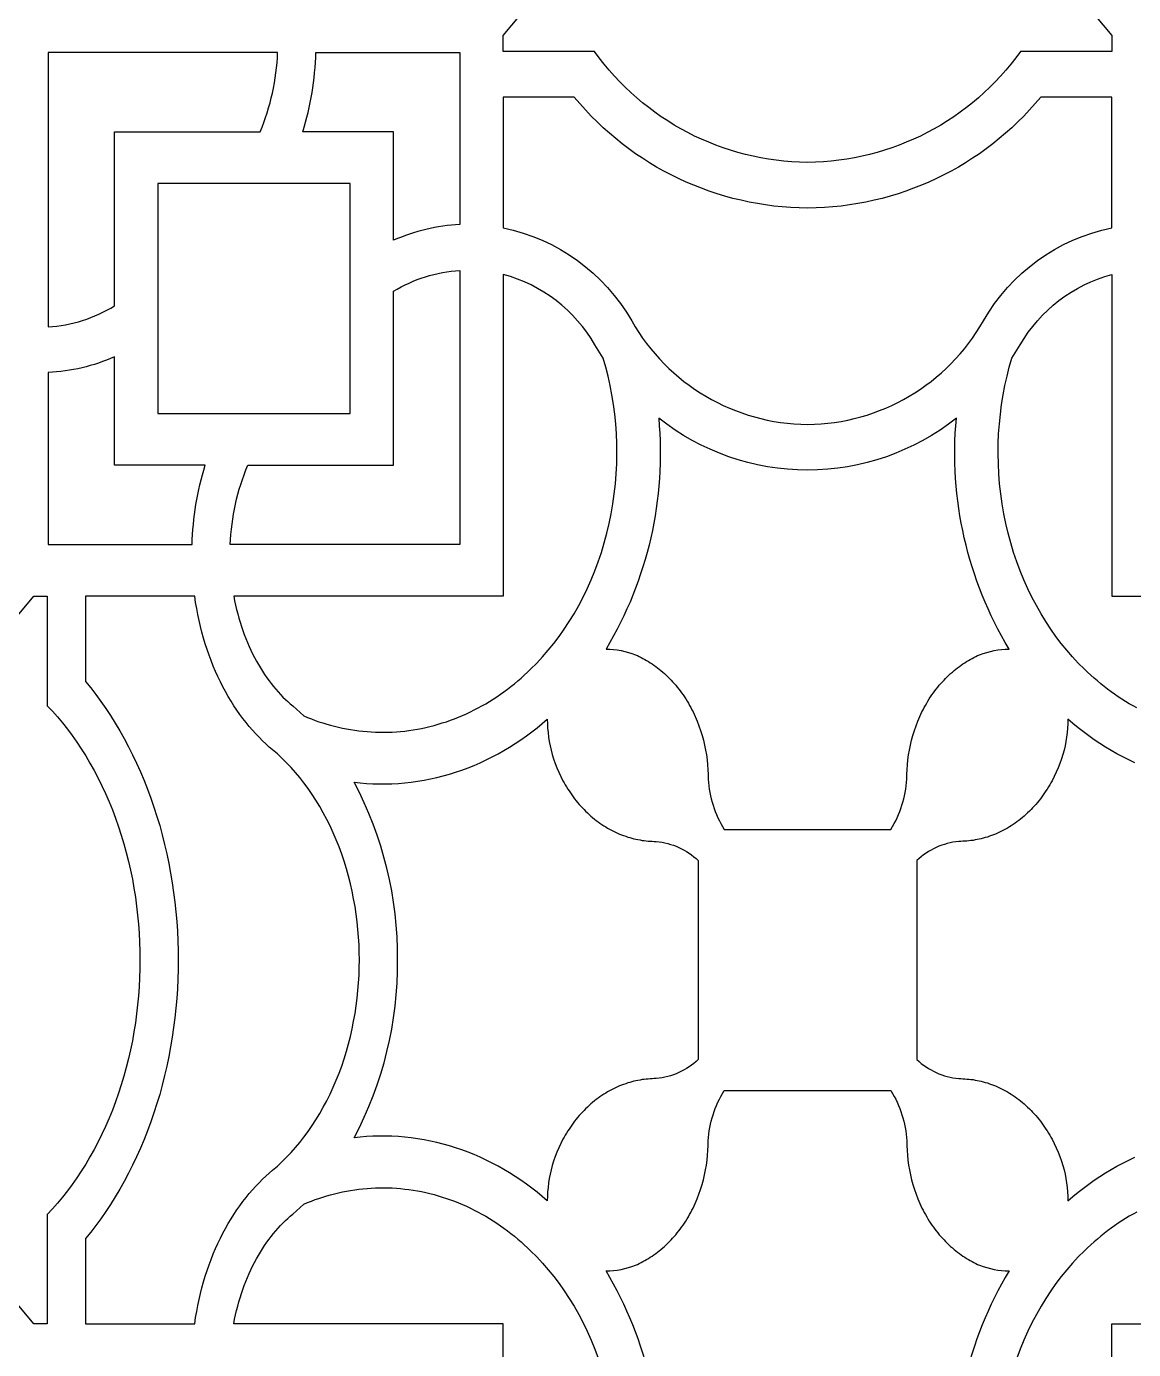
# Model space of a CAD drawing. Extents: x 59271 to 61367, y 41180 to 44085.
# Drawn here: x 60662.3 to 60813.1, y 43691.8 to 43872 of the extents above; entities that cross this region are included whole.
import ezdxf

# ---------------------------------------------------------------- set-up
doc = ezdxf.new("R2010")
doc.units = 0
doc.layers.get('0').update_dxf_attribs({"linetype": 'CONTINUOUS'})

msp = doc.modelspace()

# ---------------------------------------------------------------- linework, layer by layer
for points in [[(60800.91, 43881.79), (60810.12, 43870.78), (60810.12, 43868.58), (60797.66, 43868.58, -0.240747), (60768.68, 43853.49, -0.240747), (60739.69, 43868.58), (60727.24, 43868.58), (60727.24, 43870.78), (60736.44, 43881.79)], [(60813.53, 43779.19), (60813.01, 43779.48), (60812.49, 43779.77), (60811.98, 43780.07), (60811.48, 43780.39), (60810.98, 43780.71), (60810.49, 43781.05), (60810.01, 43781.39), (60809.53, 43781.75), (60809.06, 43782.11), (60808.59, 43782.48), (60808.14, 43782.86), (60807.69, 43783.24), (60807.24, 43783.64), (60806.81, 43784.04), (60806.38, 43784.45), (60805.54, 43785.29), (60804.74, 43786.16), (60803.97, 43787.05), (60803.23, 43787.97), (60802.5, 43788.92), (60801.8, 43789.92), (60801.12, 43790.95), (60800.47, 43792.02), (60799.84, 43793.12), (60799.24, 43794.26), (60798.68, 43795.42), (60798.14, 43796.62), (60797.64, 43797.84), (60797.17, 43799.09), (60796.74, 43800.36), (60796.35, 43801.66), (60796, 43802.97), (60795.68, 43804.29), (60795.41, 43805.64), (60795.18, 43806.99), (60794.98, 43808.35), (60794.83, 43809.72), (60794.73, 43811.08), (60794.66, 43812.45), (60794.63, 43813.82), (60794.65, 43815.18), (60794.7, 43816.54), (60794.8, 43817.88), (60794.93, 43819.21), (60795.1, 43820.53), (60795.31, 43821.83), (60795.56, 43823.11), (60795.84, 43824.37), (60796.15, 43825.61), (60796.49, 43826.82), (60797.63, 43828.63, -0.200602), (60810.12, 43838.21), (60810.12, 43794.39), (60846.79, 43794.39)], [(60813.24, 43771.73), (60812.42, 43772.11), (60811.61, 43772.51), (60810.81, 43772.94), (60810.01, 43773.39), (60809.23, 43773.85), (60808.46, 43774.34), (60807.71, 43774.85), (60806.96, 43775.37), (60806.23, 43775.92), (60805.51, 43776.48), (60804.8, 43777.06), (60804.11, 43777.65, -0.065359), (60803.46, 43772.85), (60803.26, 43772.25), (60803.05, 43771.64), (60802.81, 43771.04), (60802.55, 43770.45), (60802.28, 43769.86), (60801.98, 43769.28), (60801.82, 43768.99), (60801.66, 43768.71), (60801.49, 43768.43), (60801.32, 43768.15), (60801.14, 43767.88), (60800.96, 43767.61), (60800.77, 43767.34), (60800.58, 43767.07), (60800.38, 43766.81), (60800.18, 43766.56), (60799.98, 43766.31), (60799.77, 43766.06), (60799.55, 43765.82), (60799.33, 43765.58), (60799.11, 43765.34), (60798.88, 43765.12), (60798.65, 43764.89), (60798.42, 43764.68), (60798.18, 43764.47), (60797.94, 43764.26), (60797.69, 43764.06), (60797.44, 43763.86), (60797.19, 43763.68), (60796.94, 43763.49), (60796.68, 43763.32), (60796.42, 43763.15), (60796.16, 43762.98), (60795.89, 43762.83), (60795.63, 43762.67), (60795.36, 43762.53), (60795.09, 43762.39), (60794.81, 43762.26), (60794.54, 43762.14), (60794.27, 43762.02), (60793.99, 43761.91), (60793.71, 43761.8), (60793.44, 43761.71), (60793.16, 43761.61), (60792.88, 43761.53), (60792.6, 43761.45), (60792.32, 43761.38), (60792.04, 43761.32), (60791.76, 43761.26), (60791.48, 43761.21), (60791.21, 43761.16), (60790.93, 43761.12), (60790.65, 43761.09), (60790.38, 43761.07), (60790.1, 43761.05), (60789.83, 43761.03), (60789.55, 43761.02), (60789.28, 43761.02, 0.165069), (60783.56, 43758.41), (60783.56, 43731.32, 0.165069), (60789.28, 43728.71), (60789.55, 43728.71), (60789.83, 43728.7), (60790.1, 43728.68), (60790.38, 43728.66), (60790.65, 43728.64), (60790.93, 43728.61), (60791.21, 43728.57), (60791.48, 43728.52), (60791.76, 43728.47), (60792.04, 43728.41), (60792.32, 43728.35), (60792.6, 43728.28), (60792.88, 43728.2), (60793.16, 43728.12), (60793.44, 43728.02), (60793.71, 43727.93), (60793.99, 43727.82), (60794.27, 43727.71), (60794.54, 43727.59), (60794.81, 43727.47), (60795.09, 43727.34), (60795.36, 43727.2), (60795.63, 43727.06), (60795.89, 43726.91), (60796.16, 43726.75), (60796.42, 43726.58), (60796.68, 43726.41), (60796.94, 43726.24), (60797.19, 43726.06), (60797.44, 43725.87), (60797.69, 43725.67), (60797.94, 43725.47), (60798.18, 43725.27), (60798.42, 43725.05), (60798.65, 43724.84), (60798.88, 43724.61), (60799.11, 43724.39), (60799.33, 43724.15), (60799.55, 43723.91), (60799.77, 43723.67), (60799.98, 43723.42), (60800.18, 43723.17), (60800.38, 43722.92), (60800.58, 43722.66), (60800.77, 43722.39), (60800.96, 43722.12), (60801.14, 43721.85), (60801.32, 43721.58), (60801.49, 43721.3), (60801.66, 43721.02), (60801.82, 43720.74), (60801.98, 43720.45), (60802.28, 43719.87), (60802.55, 43719.28), (60802.81, 43718.69), (60803.05, 43718.09), (60803.26, 43717.48), (60803.46, 43716.88, -0.065359), (60804.11, 43712.08), (60804.8, 43712.67), (60805.51, 43713.25), (60806.23, 43713.81), (60806.96, 43714.36), (60807.71, 43714.88), (60808.46, 43715.39), (60809.23, 43715.88), (60810.01, 43716.34), (60810.81, 43716.79), (60811.61, 43717.22), (60812.42, 43717.62), (60813.24, 43718)], [(60748.41, 43671.09, 0.159593), (60741.24, 43702.53, 0.091636), (60745.26, 43703.3), (60745.51, 43703.42), (60745.77, 43703.53), (60746.02, 43703.66), (60746.27, 43703.79), (60746.52, 43703.93), (60746.77, 43704.07), (60747.02, 43704.22), (60747.27, 43704.38), (60747.52, 43704.54), (60747.76, 43704.71), (60748.01, 43704.89), (60748.25, 43705.07), (60748.49, 43705.26), (60748.72, 43705.45), (60748.96, 43705.65), (60749.19, 43705.86), (60749.42, 43706.07), (60749.65, 43706.29), (60749.87, 43706.51), (60750.09, 43706.74), (60750.31, 43706.97), (60750.53, 43707.22), (60750.74, 43707.46), (60750.94, 43707.71), (60751.15, 43707.97), (60751.35, 43708.23), (60751.54, 43708.5), (60751.73, 43708.77), (60751.92, 43709.04), (60752.1, 43709.32), (60752.28, 43709.61), (60752.45, 43709.9), (60752.62, 43710.19), (60752.78, 43710.49), (60752.94, 43710.79), (60753.09, 43711.09), (60753.24, 43711.4), (60753.38, 43711.71), (60753.52, 43712.03), (60753.65, 43712.34), (60753.9, 43712.98), (60754.12, 43713.63), (60754.32, 43714.28), (60754.5, 43714.95), (60754.66, 43715.61), (60754.8, 43716.28), (60754.91, 43716.94), (60755, 43717.61), (60755.07, 43718.27), (60755.12, 43718.93), (60755.15, 43719.59), (60755.16, 43720.24, -0.12671), (60757.35, 43727.08), (60780.01, 43727.08, -0.12671), (60782.2, 43720.24), (60782.21, 43719.59), (60782.23, 43718.93), (60782.28, 43718.27), (60782.35, 43717.61), (60782.44, 43716.94), (60782.56, 43716.28), (60782.69, 43715.61), (60782.85, 43714.95), (60783.03, 43714.28), (60783.23, 43713.63), (60783.46, 43712.98), (60783.71, 43712.34), (60783.84, 43712.03), (60783.97, 43711.71), (60784.12, 43711.4), (60784.26, 43711.09), (60784.42, 43710.79), (60784.58, 43710.49), (60784.74, 43710.19), (60784.91, 43709.9), (60785.08, 43709.61), (60785.26, 43709.32), (60785.44, 43709.04), (60785.62, 43708.77), (60785.81, 43708.5), (60786.01, 43708.23), (60786.21, 43707.97), (60786.41, 43707.71), (60786.62, 43707.46), (60786.83, 43707.22), (60787.04, 43706.97), (60787.26, 43706.74), (60787.48, 43706.51), (60787.71, 43706.29), (60787.93, 43706.07), (60788.16, 43705.86), (60788.4, 43705.65), (60788.63, 43705.45), (60788.87, 43705.26), (60789.11, 43705.07), (60789.35, 43704.89), (60789.59, 43704.71), (60789.84, 43704.54), (60790.09, 43704.38), (60790.33, 43704.22), (60790.58, 43704.07), (60790.83, 43703.93), (60791.09, 43703.79), (60791.34, 43703.66), (60791.59, 43703.53), (60791.84, 43703.42), (60792.1, 43703.3, 0.091636), (60796.11, 43702.53, 0.159593), (60788.95, 43671.09, 0.16816)]]:
    msp.add_lwpolyline(points, format="xyb")
for points in [[(60694.14, 43857.64, 0.090687), (60696.53, 43868.44), (60665.27, 43868.44), (60665.27, 43831.09, 0.123377), (60674.32, 43833.94), (60674.32, 43857.64)], [(60721.35, 43845.01, 0.093744), (60712.31, 43842.87), (60712.31, 43857.64), (60699.95, 43857.64, 0.067508), (60701.74, 43868.44), (60721.35, 43868.44)], [(60768.68, 43817.79, 0.26745), (60792.62, 43831.9, -0.215544), (60810.12, 43844.57), (60810.12, 43862.36), (60800.43, 43862.36, -0.222359), (60768.68, 43847.26), (60768.68, 43847.26), (60768.68, 43847.26, -0.222359), (60736.92, 43862.36), (60727.24, 43862.36), (60727.24, 43844.57, -0.215544), (60744.74, 43831.9, 0.26745)], [(60712.31, 43835.93, -0.123377), (60721.35, 43838.78), (60721.35, 43801.43), (60690.09, 43801.43, -0.090687), (60692.48, 43812.24), (60712.31, 43812.24)], [(60739.73, 43828.63, 0.200602), (60727.24, 43838.21), (60727.24, 43794.39), (60690.57, 43794.39), (60690.68, 43793.79), (60690.81, 43793.19), (60690.95, 43792.6), (60691.09, 43792.01), (60691.25, 43791.43), (60691.42, 43790.85), (60691.6, 43790.28), (60691.79, 43789.72), (60691.99, 43789.17), (60692.2, 43788.63), (60692.42, 43788.09), (60692.65, 43787.56), (60692.88, 43787.05), (60693.13, 43786.54), (60693.38, 43786.05), (60693.64, 43785.56), (60693.91, 43785.09), (60694.19, 43784.63), (60694.47, 43784.18), (60694.76, 43783.74), (60695.06, 43783.31), (60695.36, 43782.9), (60695.66, 43782.5), (60695.97, 43782.11), (60696.29, 43781.74), (60696.61, 43781.37), (60696.93, 43781.02), (60697.25, 43780.68), (60697.58, 43780.36), (60697.91, 43780.05), (60698.25, 43779.75), (60698.58, 43779.46), (60700.1, 43778.11), (60700.61, 43777.9), (60701.12, 43777.69), (60701.63, 43777.5), (60702.15, 43777.32), (60702.68, 43777.15), (60703.21, 43776.99), (60703.74, 43776.84), (60704.28, 43776.7), (60704.82, 43776.57), (60705.37, 43776.45), (60705.91, 43776.34), (60706.47, 43776.24), (60707.02, 43776.16), (60707.58, 43776.08), (60708.14, 43776.02), (60708.71, 43775.97), (60709.27, 43775.93), (60709.84, 43775.9), (60710.41, 43775.89), (60710.98, 43775.88), (60711.55, 43775.89), (60712.12, 43775.91), (60712.7, 43775.95), (60713.27, 43775.99), (60713.84, 43776.05), (60714.41, 43776.12), (60714.99, 43776.21), (60715.56, 43776.3), (60716.13, 43776.41), (60716.7, 43776.53), (60717.26, 43776.67), (60717.83, 43776.81), (60718.39, 43776.97), (60718.95, 43777.14), (60719.51, 43777.32), (60720.06, 43777.51), (60720.61, 43777.72), (60721.16, 43777.94), (60721.7, 43778.16), (60722.24, 43778.4), (60722.77, 43778.66), (60723.3, 43778.92), (60723.83, 43779.19), (60724.35, 43779.48), (60724.86, 43779.77), (60725.37, 43780.07), (60725.88, 43780.39), (60726.37, 43780.71), (60726.86, 43781.05), (60727.35, 43781.39), (60727.83, 43781.75), (60728.3, 43782.11), (60728.76, 43782.48), (60729.22, 43782.86), (60729.67, 43783.24), (60730.11, 43783.64), (60730.55, 43784.04), (60730.98, 43784.45), (60731.81, 43785.29), (60732.61, 43786.16), (60733.38, 43787.05), (60734.13, 43787.97), (60734.85, 43788.92), (60735.55, 43789.92), (60736.23, 43790.95), (60736.89, 43792.02), (60737.52, 43793.12), (60738.11, 43794.26), (60738.68, 43795.42), (60739.22, 43796.62), (60739.72, 43797.84), (60740.18, 43799.09), (60740.61, 43800.36), (60741.01, 43801.66), (60741.36, 43802.97), (60741.67, 43804.29), (60741.95, 43805.64), (60742.18, 43806.99), (60742.37, 43808.35), (60742.52, 43809.72), (60742.63, 43811.08), (60742.7, 43812.45), (60742.72, 43813.82), (60742.71, 43815.18), (60742.65, 43816.54), (60742.56, 43817.88), (60742.42, 43819.21), (60742.25, 43820.53), (60742.04, 43821.83), (60741.8, 43823.11), (60741.52, 43824.37), (60741.21, 43825.61), (60740.86, 43826.82)], [(60674.32, 43827.01, -0.093744), (60665.27, 43824.86), (60665.27, 43801.43), (60684.88, 43801.43, -0.067508), (60686.67, 43812.24), (60674.32, 43812.24)], [(60748.41, 43818.65, -0.159593), (60741.24, 43787.2, -0.091636), (60745.26, 43786.43), (60745.51, 43786.31), (60745.77, 43786.2), (60746.02, 43786.07), (60746.27, 43785.94), (60746.52, 43785.8), (60746.77, 43785.66), (60747.02, 43785.51), (60747.27, 43785.35), (60747.52, 43785.19), (60747.76, 43785.02), (60748.01, 43784.84), (60748.25, 43784.66), (60748.49, 43784.47), (60748.72, 43784.28), (60748.96, 43784.08), (60749.19, 43783.87), (60749.42, 43783.66), (60749.65, 43783.44), (60749.87, 43783.22), (60750.09, 43782.99), (60750.31, 43782.76), (60750.53, 43782.52), (60750.74, 43782.27), (60750.94, 43782.02), (60751.15, 43781.76), (60751.35, 43781.5), (60751.54, 43781.23), (60751.73, 43780.96), (60751.92, 43780.69), (60752.1, 43780.41), (60752.28, 43780.12), (60752.45, 43779.83), (60752.62, 43779.54), (60752.78, 43779.24), (60752.94, 43778.94), (60753.09, 43778.64), (60753.24, 43778.33), (60753.38, 43778.02), (60753.52, 43777.71), (60753.65, 43777.39), (60753.9, 43776.75), (60754.12, 43776.1), (60754.32, 43775.45), (60754.5, 43774.78), (60754.66, 43774.12), (60754.8, 43773.45), (60754.91, 43772.79), (60755, 43772.12), (60755.07, 43771.46), (60755.12, 43770.8), (60755.15, 43770.14), (60755.16, 43769.49, 0.12671), (60757.35, 43762.65), (60780.01, 43762.65, 0.12671), (60782.2, 43769.49), (60782.21, 43770.14), (60782.23, 43770.8), (60782.28, 43771.46), (60782.35, 43772.12), (60782.44, 43772.79), (60782.56, 43773.45), (60782.69, 43774.12), (60782.85, 43774.78), (60783.03, 43775.45), (60783.23, 43776.1), (60783.46, 43776.75), (60783.71, 43777.39), (60783.84, 43777.71), (60783.97, 43778.02), (60784.12, 43778.33), (60784.26, 43778.64), (60784.42, 43778.94), (60784.58, 43779.24), (60784.74, 43779.54), (60784.91, 43779.83), (60785.08, 43780.12), (60785.26, 43780.41), (60785.44, 43780.69), (60785.62, 43780.96), (60785.81, 43781.23), (60786.01, 43781.5), (60786.21, 43781.76), (60786.41, 43782.02), (60786.62, 43782.27), (60786.83, 43782.52), (60787.04, 43782.76), (60787.26, 43782.99), (60787.48, 43783.22), (60787.71, 43783.44), (60787.93, 43783.66), (60788.16, 43783.87), (60788.4, 43784.08), (60788.63, 43784.28), (60788.87, 43784.47), (60789.11, 43784.66), (60789.35, 43784.84), (60789.59, 43785.02), (60789.84, 43785.19), (60790.09, 43785.35), (60790.33, 43785.51), (60790.58, 43785.66), (60790.83, 43785.8), (60791.09, 43785.94), (60791.34, 43786.07), (60791.59, 43786.2), (60791.84, 43786.31), (60792.1, 43786.43, -0.091636), (60796.11, 43787.2, -0.159593), (60788.95, 43818.65, -0.16816), (60768.68, 43811.57, -0.16816)], [(60753.8, 43731.32, -0.165069), (60748.07, 43728.71), (60747.8, 43728.71), (60747.53, 43728.7), (60747.25, 43728.68), (60746.98, 43728.66), (60746.7, 43728.64), (60746.43, 43728.61), (60746.15, 43728.57), (60745.87, 43728.52), (60745.59, 43728.47), (60745.31, 43728.41), (60745.04, 43728.35), (60744.76, 43728.28), (60744.48, 43728.2), (60744.2, 43728.12), (60743.92, 43728.02), (60743.64, 43727.93), (60743.37, 43727.82), (60743.09, 43727.71), (60742.81, 43727.59), (60742.54, 43727.47), (60742.27, 43727.34), (60742, 43727.2), (60741.73, 43727.06), (60741.46, 43726.91), (60741.2, 43726.75), (60740.94, 43726.58), (60740.68, 43726.41), (60740.42, 43726.24), (60740.16, 43726.06), (60739.91, 43725.87), (60739.66, 43725.67), (60739.42, 43725.47), (60739.18, 43725.27), (60738.94, 43725.05), (60738.7, 43724.84), (60738.47, 43724.61), (60738.25, 43724.39), (60738.02, 43724.15), (60737.8, 43723.91), (60737.59, 43723.67), (60737.38, 43723.42), (60737.17, 43723.17), (60736.97, 43722.92), (60736.78, 43722.66), (60736.58, 43722.39), (60736.4, 43722.12), (60736.21, 43721.85), (60736.04, 43721.58), (60735.87, 43721.3), (60735.7, 43721.02), (60735.54, 43720.74), (60735.38, 43720.45), (60735.08, 43719.87), (60734.8, 43719.28), (60734.55, 43718.69), (60734.31, 43718.09), (60734.09, 43717.48), (60733.9, 43716.88, 0.065359), (60733.25, 43712.08), (60732.56, 43712.67), (60731.85, 43713.25), (60731.13, 43713.81), (60730.4, 43714.36), (60729.65, 43714.88), (60728.89, 43715.39), (60728.12, 43715.88), (60727.34, 43716.34), (60726.55, 43716.79), (60725.75, 43717.22), (60724.94, 43717.62), (60724.12, 43718), (60723.29, 43718.36), (60722.46, 43718.69), (60721.61, 43719.01), (60720.77, 43719.3), (60719.91, 43719.56), (60719.05, 43719.8), (60718.19, 43720.02), (60717.33, 43720.21), (60716.46, 43720.38), (60715.59, 43720.52), (60714.72, 43720.64), (60713.85, 43720.74), (60712.98, 43720.81), (60712.1, 43720.86), (60711.24, 43720.88), (60710.37, 43720.88), (60709.51, 43720.86), (60708.65, 43720.81), (60707.79, 43720.74), (60706.94, 43720.64, 0.124595), (60712.86, 43744.87, 0.124595), (60706.94, 43769.09), (60707.79, 43768.99), (60708.65, 43768.92), (60709.51, 43768.87), (60710.37, 43768.85), (60711.24, 43768.85), (60712.1, 43768.87), (60712.98, 43768.92), (60713.85, 43768.99), (60714.72, 43769.09), (60715.59, 43769.21), (60716.46, 43769.35), (60717.33, 43769.52), (60718.19, 43769.71), (60719.05, 43769.93), (60719.91, 43770.17), (60720.77, 43770.44), (60721.61, 43770.72), (60722.46, 43771.04), (60723.29, 43771.37), (60724.12, 43771.73), (60724.94, 43772.11), (60725.75, 43772.51), (60726.55, 43772.94), (60727.34, 43773.39), (60728.12, 43773.85), (60728.89, 43774.34), (60729.65, 43774.85), (60730.4, 43775.37), (60731.13, 43775.92), (60731.85, 43776.48), (60732.56, 43777.06), (60733.25, 43777.65, 0.065359), (60733.9, 43772.85), (60734.09, 43772.25), (60734.31, 43771.64), (60734.55, 43771.04), (60734.8, 43770.45), (60735.08, 43769.86), (60735.38, 43769.28), (60735.54, 43768.99), (60735.7, 43768.71), (60735.87, 43768.43), (60736.04, 43768.15), (60736.21, 43767.88), (60736.4, 43767.61), (60736.58, 43767.34), (60736.78, 43767.07), (60736.97, 43766.81), (60737.17, 43766.56), (60737.38, 43766.31), (60737.59, 43766.06), (60737.8, 43765.82), (60738.02, 43765.58), (60738.25, 43765.34), (60738.47, 43765.12), (60738.7, 43764.89), (60738.94, 43764.68), (60739.18, 43764.47), (60739.42, 43764.26), (60739.66, 43764.06), (60739.91, 43763.86), (60740.16, 43763.68), (60740.42, 43763.49), (60740.68, 43763.32), (60740.94, 43763.15), (60741.2, 43762.98), (60741.46, 43762.83), (60741.73, 43762.67), (60742, 43762.53), (60742.27, 43762.39), (60742.54, 43762.26), (60742.81, 43762.14), (60743.09, 43762.02), (60743.37, 43761.91), (60743.64, 43761.8), (60743.92, 43761.71), (60744.2, 43761.61), (60744.48, 43761.53), (60744.76, 43761.45), (60745.04, 43761.38), (60745.31, 43761.32), (60745.59, 43761.26), (60745.87, 43761.21), (60746.15, 43761.16), (60746.43, 43761.12), (60746.7, 43761.09), (60746.98, 43761.07), (60747.25, 43761.05), (60747.53, 43761.03), (60747.8, 43761.02), (60748.07, 43761.02, -0.165069), (60753.8, 43758.41)]]:
    msp.add_lwpolyline(points, format="xyb", close=True)
for points in [[(60680.2, 43819.27), (60706.42, 43819.27), (60706.42, 43850.6), (60680.2, 43850.6)], [(60707.66, 43744.87), (60707.64, 43745.89), (60707.61, 43746.93), (60707.55, 43747.97), (60707.47, 43749.01), (60707.36, 43750.06), (60707.22, 43751.1), (60707.07, 43752.15), (60706.88, 43753.19), (60706.67, 43754.23), (60706.44, 43755.26), (60706.18, 43756.29), (60705.89, 43757.3), (60705.58, 43758.31), (60705.25, 43759.3), (60704.89, 43760.28), (60704.5, 43761.24), (60704.1, 43762.19), (60703.67, 43763.12), (60703.22, 43764.02), (60702.75, 43764.91), (60702.26, 43765.77), (60701.75, 43766.61), (60701.23, 43767.42), (60700.68, 43768.21), (60700.12, 43768.97), (60699.55, 43769.7), (60698.96, 43770.4), (60698.36, 43771.08), (60697.74, 43771.72), (60697.12, 43772.34), (60696.49, 43772.92), (60695.85, 43773.47), (60695.38, 43773.87), (60694.92, 43774.29), (60694.46, 43774.73), (60694, 43775.19), (60693.55, 43775.66), (60693.1, 43776.16), (60692.66, 43776.67), (60692.23, 43777.2), (60691.81, 43777.75), (60691.39, 43778.32), (60690.98, 43778.9), (60690.58, 43779.5), (60690.19, 43780.12), (60689.81, 43780.76), (60689.44, 43781.41), (60689.08, 43782.08), (60688.74, 43782.76), (60688.4, 43783.46), (60688.08, 43784.17), (60687.77, 43784.9), (60687.48, 43785.64), (60687.2, 43786.39), (60686.93, 43787.15), (60686.68, 43787.93), (60686.45, 43788.71), (60686.23, 43789.5), (60686.02, 43790.3), (60685.83, 43791.11), (60685.66, 43791.92), (60685.51, 43792.74), (60685.37, 43793.57), (60685.25, 43794.39), (60670.37, 43794.39), (60670.37, 43782.81), (60671.08, 43781.94), (60671.78, 43781.03), (60672.47, 43780.09), (60673.14, 43779.13), (60673.79, 43778.14), (60674.43, 43777.12), (60675.05, 43776.08), (60675.65, 43775.01), (60676.23, 43773.91), (60676.79, 43772.8), (60677.33, 43771.66), (60677.85, 43770.5), (60678.35, 43769.32), (60678.82, 43768.12), (60679.27, 43766.9), (60679.69, 43765.67), (60680.09, 43764.42), (60680.47, 43763.16), (60680.82, 43761.89), (60681.14, 43760.6), (60681.44, 43759.31), (60681.71, 43758.01), (60681.96, 43756.7), (60682.18, 43755.39), (60682.37, 43754.07), (60682.54, 43752.75), (60682.68, 43751.43), (60682.79, 43750.11), (60682.88, 43748.79), (60682.94, 43747.48), (60682.98, 43746.17), (60682.99, 43744.87), (60682.98, 43743.56), (60682.94, 43742.25), (60682.88, 43740.94), (60682.79, 43739.62), (60682.68, 43738.3), (60682.54, 43736.98), (60682.37, 43735.66), (60682.18, 43734.34), (60681.96, 43733.03), (60681.71, 43731.72), (60681.44, 43730.42), (60681.14, 43729.13), (60680.82, 43727.84), (60680.47, 43726.57), (60680.09, 43725.31), (60679.69, 43724.06), (60679.27, 43722.83), (60678.82, 43721.61), (60678.35, 43720.41), (60677.85, 43719.23), (60677.33, 43718.07), (60676.79, 43716.93), (60676.23, 43715.82), (60675.65, 43714.72), (60675.05, 43713.65), (60674.43, 43712.61), (60673.79, 43711.59), (60673.14, 43710.6), (60672.47, 43709.64), (60671.78, 43708.7), (60671.08, 43707.79), (60670.37, 43706.92), (60670.37, 43695.34), (60685.25, 43695.34), (60685.37, 43696.17), (60685.51, 43696.99), (60685.66, 43697.81), (60685.83, 43698.62), (60686.02, 43699.43), (60686.23, 43700.23), (60686.45, 43701.02), (60686.68, 43701.8), (60686.93, 43702.58), (60687.2, 43703.34), (60687.48, 43704.09), (60687.77, 43704.83), (60688.08, 43705.56), (60688.4, 43706.27), (60688.74, 43706.97), (60689.08, 43707.65), (60689.44, 43708.32), (60689.81, 43708.97), (60690.19, 43709.61), (60690.58, 43710.23), (60690.98, 43710.83), (60691.39, 43711.41), (60691.81, 43711.98), (60692.23, 43712.53), (60692.66, 43713.06), (60693.1, 43713.57), (60693.55, 43714.07), (60694, 43714.54), (60694.46, 43715), (60694.92, 43715.44), (60695.38, 43715.86), (60695.85, 43716.26), (60696.49, 43716.81), (60697.12, 43717.39), (60697.74, 43718.01), (60698.36, 43718.65), (60698.96, 43719.33), (60699.55, 43720.03), (60700.12, 43720.76), (60700.68, 43721.52), (60701.23, 43722.31), (60701.75, 43723.12), (60702.26, 43723.96), (60702.75, 43724.82), (60703.22, 43725.71), (60703.67, 43726.61), (60704.1, 43727.54), (60704.5, 43728.49), (60704.89, 43729.45), (60705.25, 43730.43), (60705.58, 43731.42), (60705.89, 43732.43), (60706.18, 43733.44), (60706.44, 43734.47), (60706.67, 43735.5), (60706.88, 43736.54), (60707.07, 43737.58), (60707.22, 43738.63), (60707.36, 43739.67), (60707.47, 43740.72), (60707.55, 43741.76), (60707.61, 43742.8), (60707.64, 43743.84)]]:
    msp.add_lwpolyline(points, close=True)
for points in [[(60654.11, 43783.39), (60663.32, 43794.39), (60665.16, 43794.39), (60665.16, 43779.5), (60665.86, 43778.75), (60666.55, 43777.97), (60667.23, 43777.16), (60667.9, 43776.32), (60668.55, 43775.45), (60669.18, 43774.55), (60669.8, 43773.62), (60670.4, 43772.66), (60670.98, 43771.68), (60671.54, 43770.68), (60672.08, 43769.65), (60672.6, 43768.59), (60673.1, 43767.52), (60673.58, 43766.42), (60674.03, 43765.31), (60674.46, 43764.17), (60674.86, 43763.02), (60675.24, 43761.86), (60675.59, 43760.68), (60675.92, 43759.49), (60676.22, 43758.29), (60676.5, 43757.08), (60676.75, 43755.87), (60676.97, 43754.65), (60677.16, 43753.42), (60677.33, 43752.2), (60677.47, 43750.97), (60677.59, 43749.74), (60677.67, 43748.51), (60677.74, 43747.29), (60677.78, 43746.08), (60677.79, 43744.87), (60677.78, 43743.65), (60677.74, 43742.44), (60677.67, 43741.22), (60677.59, 43739.99), (60677.47, 43738.76), (60677.33, 43737.53), (60677.16, 43736.31), (60676.97, 43735.08), (60676.75, 43733.86), (60676.5, 43732.65), (60676.22, 43731.44), (60675.92, 43730.24), (60675.59, 43729.05), (60675.24, 43727.87), (60674.86, 43726.71), (60674.46, 43725.56), (60674.03, 43724.42), (60673.58, 43723.31), (60673.1, 43722.21), (60672.6, 43721.14), (60672.08, 43720.09), (60671.54, 43719.05), (60670.98, 43718.05), (60670.4, 43717.07), (60669.8, 43716.11), (60669.18, 43715.18), (60668.55, 43714.28), (60667.9, 43713.41), (60667.23, 43712.57), (60666.55, 43711.76), (60665.86, 43710.98), (60665.16, 43710.23), (60665.16, 43695.34), (60663.32, 43695.34), (60654.11, 43706.34)], [(60727.24, 43651.52), (60727.24, 43695.34), (60690.57, 43695.34), (60690.68, 43695.94), (60690.81, 43696.54), (60690.95, 43697.13), (60691.09, 43697.72), (60691.25, 43698.3), (60691.42, 43698.88), (60691.6, 43699.45), (60691.79, 43700.01), (60691.99, 43700.56), (60692.2, 43701.1), (60692.42, 43701.64), (60692.65, 43702.17), (60692.88, 43702.68), (60693.13, 43703.19), (60693.38, 43703.68), (60693.64, 43704.17), (60693.91, 43704.64), (60694.19, 43705.1), (60694.47, 43705.55), (60694.76, 43705.99), (60695.06, 43706.42), (60695.36, 43706.83), (60695.66, 43707.23), (60695.97, 43707.62), (60696.29, 43707.99), (60696.61, 43708.36), (60696.93, 43708.71), (60697.25, 43709.05), (60697.58, 43709.37), (60697.91, 43709.68), (60698.25, 43709.98), (60698.58, 43710.27), (60700.1, 43711.63), (60700.61, 43711.83), (60701.12, 43712.04), (60701.63, 43712.23), (60702.15, 43712.41), (60702.68, 43712.58), (60703.21, 43712.74), (60703.74, 43712.89), (60704.28, 43713.03), (60704.82, 43713.16), (60705.37, 43713.28), (60705.91, 43713.39), (60706.47, 43713.49), (60707.02, 43713.57), (60707.58, 43713.65), (60708.14, 43713.71), (60708.71, 43713.76), (60709.27, 43713.8), (60709.84, 43713.83), (60710.41, 43713.84), (60710.98, 43713.85), (60711.55, 43713.84), (60712.12, 43713.82), (60712.7, 43713.78), (60713.27, 43713.74), (60713.84, 43713.68), (60714.41, 43713.61), (60714.99, 43713.52), (60715.56, 43713.43), (60716.13, 43713.32), (60716.7, 43713.2), (60717.26, 43713.06), (60717.83, 43712.92), (60718.39, 43712.76), (60718.95, 43712.59), (60719.51, 43712.41), (60720.06, 43712.22), (60720.61, 43712.01), (60721.16, 43711.79), (60721.7, 43711.57), (60722.24, 43711.33), (60722.77, 43711.07), (60723.3, 43710.81), (60723.83, 43710.54), (60724.35, 43710.25), (60724.86, 43709.96), (60725.37, 43709.66), (60725.88, 43709.34), (60726.37, 43709.02), (60726.86, 43708.68), (60727.35, 43708.34), (60727.83, 43707.98), (60728.3, 43707.62), (60728.76, 43707.25), (60729.22, 43706.87), (60729.67, 43706.49), (60730.11, 43706.09), (60730.55, 43705.69), (60730.98, 43705.28), (60731.81, 43704.44), (60732.61, 43703.57), (60733.38, 43702.68), (60734.13, 43701.76), (60734.85, 43700.81), (60735.55, 43699.81), (60736.23, 43698.78), (60736.89, 43697.71), (60737.52, 43696.61), (60738.11, 43695.47), (60738.68, 43694.31), (60739.22, 43693.11), (60739.72, 43691.89), (60740.18, 43690.64)], [(60813.53, 43710.54), (60813.01, 43710.25), (60812.49, 43709.96), (60811.98, 43709.66), (60811.48, 43709.34), (60810.98, 43709.02), (60810.49, 43708.68), (60810.01, 43708.34), (60809.53, 43707.98), (60809.06, 43707.62), (60808.59, 43707.25), (60808.14, 43706.87), (60807.69, 43706.49), (60807.24, 43706.09), (60806.81, 43705.69), (60806.38, 43705.28), (60805.54, 43704.44), (60804.74, 43703.57), (60803.97, 43702.68), (60803.23, 43701.76), (60802.5, 43700.81), (60801.8, 43699.81), (60801.12, 43698.78), (60800.47, 43697.71), (60799.84, 43696.61), (60799.24, 43695.47), (60798.68, 43694.31), (60798.14, 43693.11), (60797.64, 43691.89), (60797.17, 43690.64)], [(60810.12, 43651.52), (60810.12, 43695.34), (60846.79, 43695.34)]]:
    msp.add_lwpolyline(points)

doc.saveas('drawing.dxf')
